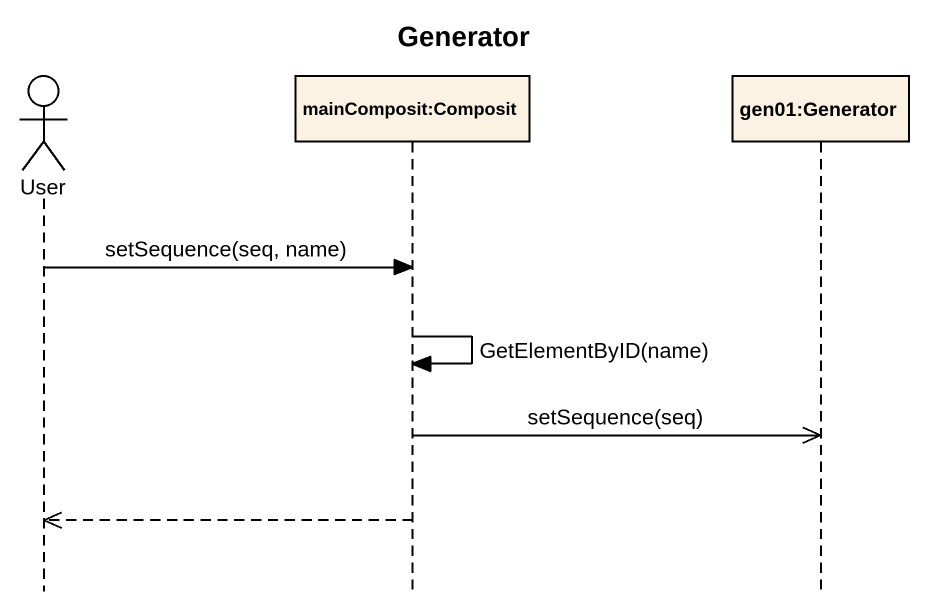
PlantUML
@startuml
title Generator
hide footbox
actor User
participant "mainComposit:Composit" as mainComposit_Composit
participant "gen01:Generator" as gen01_Generator

User -> mainComposit_Composit : setSequence(seq, name)
mainComposit_Composit -> mainComposit_Composit : GetElementByID(name)
mainComposit_Composit ->> gen01_Generator : setSequence(seq)
mainComposit_Composit -->> User
@enduml
